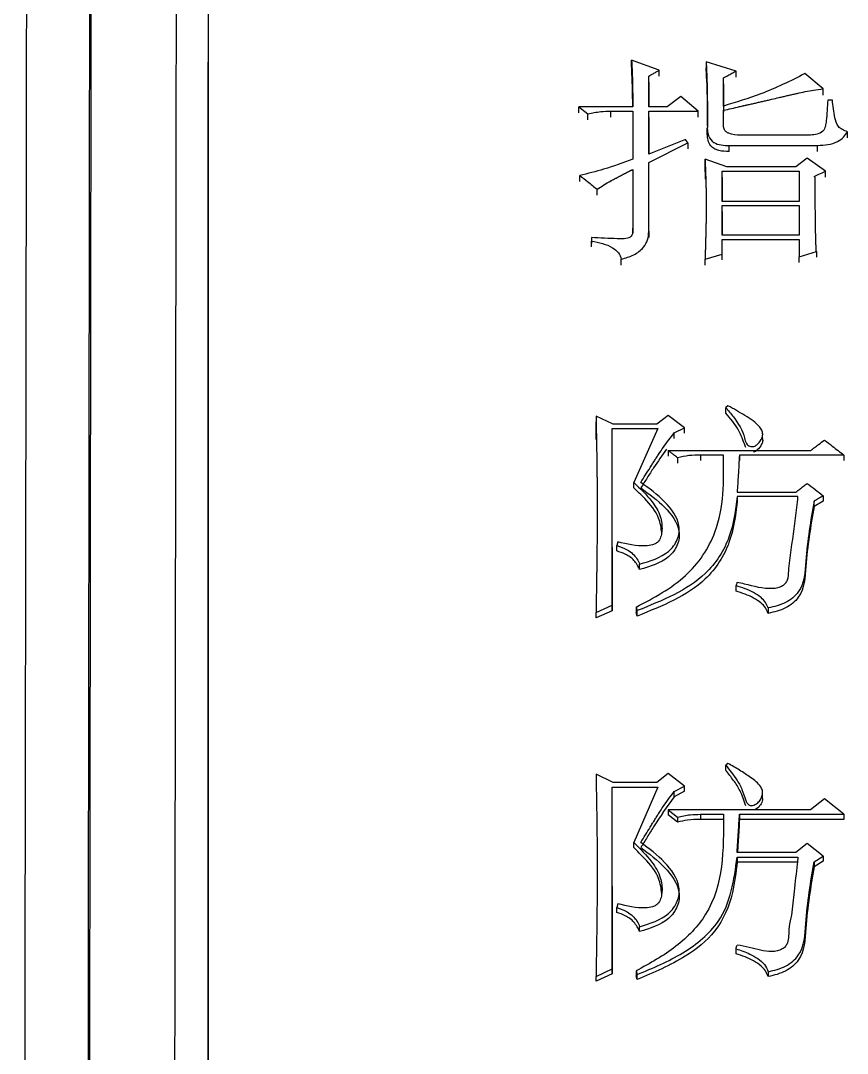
# Model space of a CAD drawing. Header units: millimetres. Extents: x 2180 to 4616, y 795 to 2518.
# Drawn here: x 2628.11 to 2635.91, y 2248.6 to 2258.34 of the extents above; entities that cross this region are included whole.
import ezdxf

# ---------------------------------------------------------------- set-up
doc = ezdxf.new("R2010")
doc.units = ezdxf.units.MM

msp = doc.modelspace()

# ---------------------------------------------------------------- linework, layer by layer
at = {"color": 7, "linetype": 'Continuous', "lineweight": 25}
for p, q in [((2629.8836, 2256.9177), (2629.8835, 2257.9489)), ((2634.1329, 2257.8721), (2633.8733, 2257.9683)), ((2633.8733, 2257.9109), (2633.8733, 2257.9683)), ((2634.8577, 2257.8641), (2634.5764, 2257.9523)), ((2634.5764, 2257.9523), (2634.5764, 2257.8952)), ((2634.5813, 2257.7576), (2634.5764, 2257.8949)), ((2634.0355, 2257.5263), (2634.0355, 2257.8159)), ((2634.0355, 2257.7589), (2634.0355, 2257.8159)), ((2634.1329, 2257.8151), (2634.1329, 2257.8721)), ((2634.7387, 2257.5345), (2634.7387, 2257.7998)), ((2634.7387, 2257.7429), (2634.7387, 2257.7998)), ((2634.8577, 2257.807), (2634.8577, 2257.8641)), ((2635.6798, 2257.6954), (2635.5067, 2257.84)), ((2634.0355, 2257.7587), (2634.0355, 2257.5263)), ((2634.7387, 2257.7426), (2634.7387, 2257.4776)), ((2634.3384, 2257.623), (2634.2086, 2257.5263)), ((2634.5007, 2257.486), (2634.3384, 2257.623)), ((2635.6798, 2257.6385), (2635.6798, 2257.6954)), ((2633.3757, 2257.5263), (2633.4622, 2257.4619)), ((2633.8841, 2257.5263), (2633.3757, 2257.5263)), ((2633.3757, 2257.4697), (2633.3757, 2257.5263)), ((2634.2086, 2257.5263), (2634.0355, 2257.5263)), ((2635.7663, 2257.5908), (2635.723, 2257.5908)), ((2633.4622, 2257.4053), (2633.4622, 2257.4619)), ((2633.6786, 2257.486), (2633.8841, 2257.486)), ((2633.6786, 2257.4295), (2633.6786, 2257.486)), ((2633.8841, 2257.486), (2633.8841, 2257.0336)), ((2634.0355, 2257.486), (2634.5007, 2257.486)), ((2634.0355, 2257.0822), (2634.0355, 2257.486)), ((2634.0355, 2257.4295), (2634.0355, 2257.486)), ((2634.0355, 2257.4293), (2634.0355, 2257.0822)), ((2634.5007, 2257.4295), (2634.5007, 2257.486)), ((2634.7387, 2257.3489), (2634.7387, 2257.4941)), ((2634.7387, 2257.4375), (2634.7387, 2257.4941)), ((2634.5872, 2257.2681), (2634.5872, 2257.3247)), ((2634.3817, 2257.2197), (2634.0355, 2257.0822)), ((2634.4033, 2257.1874), (2634.3817, 2257.2197)), ((2635.5607, 2257.2601), (2634.9009, 2257.2601)), ((2635.907, 2257.2361), (2635.907, 2257.2924)), ((2634.0355, 2257.0012), (2634.4033, 2257.1874)), ((2634.4033, 2257.1874), (2634.4033, 2257.1312)), ((2634.7928, 2257.1631), (2635.6257, 2257.1631)), ((2634.7928, 2257.1067), (2634.7928, 2257.1631)), ((2635.6257, 2257.1069), (2635.6257, 2257.1631)), ((2634.7711, 2256.9607), (2634.5656, 2257.0336)), ((2634.5656, 2256.9776), (2634.5656, 2257.0336)), ((2635.5283, 2257.0417), (2635.4202, 2256.9607)), ((2635.7014, 2256.9201), (2635.5283, 2257.0417)), ((2633.8841, 2256.9364), (2633.8841, 2256.3834)), ((2634.0356, 2256.3508), (2634.0355, 2257.0012)), ((2634.0355, 2256.9452), (2634.0355, 2257.0012)), ((2634.5695, 2256.8455), (2634.5656, 2256.9774)), ((2634.7279, 2256.9201), (2635.4526, 2256.9201)), ((2634.7279, 2256.6359), (2634.7279, 2256.9201)), ((2634.7279, 2256.8643), (2634.7279, 2256.9201)), ((2635.4202, 2256.9607), (2634.7711, 2256.9607)), ((2635.4526, 2256.9201), (2635.4526, 2256.6359)), ((2635.7014, 2256.8643), (2635.7014, 2256.9201)), ((2633.3865, 2256.8236), (2633.3865, 2256.8796)), ((2634.7279, 2256.8641), (2634.7279, 2256.6359)), ((2635.6041, 2256.8634), (2635.5932, 2256.8715)), ((2633.5488, 2256.694), (2633.5488, 2256.7497)), ((2635.4526, 2256.6359), (2634.7279, 2256.6359)), ((2634.7279, 2256.5952), (2635.4526, 2256.5952)), ((2634.7279, 2256.3182), (2634.7279, 2256.5952)), ((2634.7279, 2256.5398), (2634.7279, 2256.5952)), ((2634.7279, 2256.5396), (2634.7279, 2256.3182)), ((2635.4526, 2256.5952), (2635.4526, 2256.3182)), ((2633.8841, 2256.3281), (2633.8841, 2256.3834)), ((2634.0356, 2256.3558), (2634.0356, 2256.2955)), ((2634.0356, 2256.2956), (2634.0356, 2256.3508)), ((2633.4947, 2256.2937), (2633.4947, 2256.261)), ((2633.4947, 2256.2937), (2633.4947, 2256.2386)), ((2633.4947, 2256.206), (2633.4947, 2256.261)), ((2635.4526, 2256.3182), (2634.7279, 2256.3182)), ((2634.7279, 2256.2774), (2635.4526, 2256.2774)), ((2634.7279, 2256.1385), (2634.7279, 2256.2774)), ((2634.7279, 2256.2223), (2634.7279, 2256.2774)), ((2635.4526, 2256.2774), (2635.4526, 2256.114)), ((2635.4526, 2256.114), (2635.6149, 2256.163)), ((2635.6149, 2256.163), (2635.6149, 2256.1081)), ((2633.7759, 2256.0346), (2633.7759, 2256.0894)), ((2634.5656, 2256.0894), (2634.7279, 2256.1385)), ((2634.5656, 2256.0346), (2634.5656, 2256.0894)), ((2634.7279, 2256.0836), (2634.7279, 2256.1385)), ((2635.4526, 2256.0591), (2635.4526, 2256.114)), ((2634.782, 2254.7091), (2634.7604, 2254.6925)), ((2634.7604, 2254.6394), (2634.7604, 2254.6925)), ((2633.7002, 2254.5348), (2633.538, 2254.6095)), ((2633.538, 2254.6095), (2633.538, 2254.5565)), ((2634.2195, 2254.6178), (2634.1113, 2254.5348)), ((2634.3709, 2254.5016), (2634.2195, 2254.6178)), ((2633.5403, 2254.3902), (2633.538, 2254.5565)), ((2633.6894, 2254.4933), (2634.1221, 2254.4933)), ((2633.6894, 2252.8268), (2633.6894, 2254.4933)), ((2633.6894, 2254.4404), (2633.6894, 2254.4933)), ((2634.1113, 2254.5348), (2633.7002, 2254.5348)), ((2634.1221, 2254.4933), (2633.895, 2253.9852)), ((2634.2736, 2254.4517), (2634.3709, 2254.5016)), ((2634.3709, 2254.4487), (2634.3709, 2254.5016)), ((2634.2736, 2254.3989), (2634.2736, 2254.4517)), ((2635.1081, 2254.4428), (2635.1081, 2254.4521)), ((2635.1081, 2254.399), (2635.1081, 2254.4302)), ((2634.2195, 2254.2853), (2635.5608, 2254.2853)), ((2634.2195, 2254.2853), (2634.2195, 2254.2327)), ((2634.306, 2254.2187), (2634.306, 2254.1662)), ((2634.7387, 2254.2437), (2634.5224, 2254.2437)), ((2634.5224, 2254.2437), (2634.5224, 2254.1911)), ((2635.8745, 2254.2437), (2634.8901, 2254.2437)), ((2634.8901, 2254.2437), (2634.8901, 2254.1911)), ((2635.8745, 2254.2437), (2635.8745, 2254.1911)), ((2633.895, 2253.9329), (2633.895, 2253.9852)), ((2634.8685, 2253.8933), (2635.4202, 2253.8933)), ((2635.4418, 2253.8515), (2634.8685, 2253.8515)), ((2634.8685, 2253.8515), (2634.8685, 2253.7994)), ((2635.5933, 2253.7577), (2635.5933, 2253.8097)), ((2635.6798, 2253.8078), (2635.5933, 2253.7577)), ((2635.6798, 2253.8599), (2635.6798, 2253.8078)), ((2634.3224, 2253.4882), (2634.3224, 2253.5399)), ((2633.7435, 2253.4243), (2633.7327, 2253.3907)), ((2633.6894, 2253.3726), (2633.6894, 2252.7761)), ((2633.7327, 2253.3393), (2633.7327, 2253.3907)), ((2633.949, 2253.1631), (2633.949, 2253.2143)), ((2634.8577, 2252.9613), (2634.8577, 2253.0123)), ((2633.538, 2252.7593), (2633.6894, 2252.8268)), ((2633.6894, 2252.7761), (2633.538, 2252.7086)), ((2633.538, 2252.7086), (2633.538, 2252.7593)), ((2633.6894, 2252.7761), (2633.6894, 2252.8268)), ((2633.9166, 2252.8099), (2633.9274, 2252.7762)), ((2633.9274, 2252.7255), (2633.9166, 2252.7592)), ((2633.9274, 2252.7255), (2633.9274, 2252.7762)), ((2635.1606, 2252.8015), (2635.1606, 2252.7508)), ((2634.782, 2251.3356), (2634.7603, 2251.3184)), ((2633.7003, 2251.1559), (2633.538, 2251.2329)), ((2633.538, 2251.2329), (2633.538, 2251.1843)), ((2634.2195, 2251.2415), (2634.1113, 2251.1559)), ((2634.3709, 2251.1217), (2634.2195, 2251.2415)), ((2633.6895, 2251.1131), (2634.1221, 2251.1131)), ((2633.6895, 2249.3974), (2633.6895, 2251.1131)), ((2633.6895, 2251.0646), (2633.6895, 2251.1131)), ((2634.1113, 2251.1559), (2633.7003, 2251.1559)), ((2634.1221, 2251.1131), (2633.895, 2250.5897)), ((2634.2736, 2251.0703), (2634.3709, 2251.1217)), ((2634.3709, 2251.0732), (2634.3709, 2251.1217)), ((2634.3709, 2251.0732), (2634.2736, 2251.0219)), ((2634.2736, 2251.0219), (2634.2736, 2251.0703)), ((2635.108, 2251.0063), (2635.108, 2251.055)), ((2635.6907, 2251.0018), (2635.5608, 2250.8989)), ((2635.8745, 2250.856), (2635.6907, 2251.0018)), ((2634.2195, 2250.8989), (2634.306, 2250.8302)), ((2635.5608, 2250.8989), (2634.2195, 2250.8989)), ((2634.2195, 2250.8989), (2634.2195, 2250.8506)), ((2634.306, 2250.7821), (2634.2195, 2250.8506)), ((2634.306, 2250.8302), (2634.306, 2250.7821)), ((2634.5224, 2250.856), (2634.7387, 2250.856)), ((2634.5224, 2250.856), (2634.5224, 2250.8078)), ((2634.7387, 2250.8078), (2634.5224, 2250.8078)), ((2634.8902, 2250.856), (2635.8745, 2250.856)), ((2634.8902, 2250.856), (2634.8902, 2250.8078)), ((2635.8745, 2250.8078), (2634.8902, 2250.8078)), ((2635.8745, 2250.856), (2635.8745, 2250.8078)), ((2633.895, 2250.5419), (2633.895, 2250.5897)), ((2635.4202, 2250.4951), (2634.8685, 2250.4951)), ((2635.5284, 2250.5811), (2635.4202, 2250.4951)), ((2635.6798, 2250.4606), (2635.5284, 2250.5811)), ((2634.8685, 2250.452), (2635.4418, 2250.452)), ((2635.4418, 2250.4044), (2634.8685, 2250.4044)), ((2635.5933, 2250.409), (2635.6798, 2250.4606)), ((2635.6798, 2250.413), (2635.5933, 2250.3614)), ((2635.5933, 2250.409), (2635.5933, 2250.3614)), ((2635.6798, 2250.4606), (2635.6798, 2250.413)), ((2633.6895, 2250.1793), (2633.6895, 2249.3511)), ((2634.3224, 2250.0839), (2634.3224, 2250.1312)), ((2633.7435, 2250.0122), (2633.7327, 2249.9776)), ((2633.7327, 2249.9306), (2633.7327, 2249.9776)), ((2633.9491, 2249.7493), (2633.9491, 2249.796)), ((2634.8577, 2249.5417), (2634.8577, 2249.5882)), ((2633.538, 2249.3279), (2633.6895, 2249.3974)), ((2633.6895, 2249.3511), (2633.538, 2249.2817)), ((2633.538, 2249.2817), (2633.538, 2249.3279)), ((2633.6895, 2249.3511), (2633.6895, 2249.3974)), ((2633.9166, 2249.38), (2633.9274, 2249.3453)), ((2633.9274, 2249.2991), (2633.9166, 2249.3338)), ((2633.9274, 2249.2991), (2633.9274, 2249.3453)), ((2635.1606, 2249.3713), (2635.1606, 2249.3251))]:
    msp.add_line(p, q, dxfattribs=at)
at = {"color": 7, "linetype": 'Continuous', "lineweight": 25, "flags": 128}
for points in [[(2635.5932, 2256.8715), (2635.6372, 2256.8912), (2635.6693, 2256.9057), (2635.7014, 2256.9201)], [(2633.9166, 2252.8099), (2633.9166, 2252.7893), (2633.9166, 2252.7743), (2633.9166, 2252.7592)], [(2634.7603, 2251.2696), (2634.7603, 2251.2867), (2634.7603, 2251.3026), (2634.7603, 2251.3184)], [(2634.8685, 2250.452), (2634.8685, 2250.4325), (2634.8685, 2250.4044)], [(2633.9166, 2249.38), (2633.9166, 2249.3612), (2633.9166, 2249.3475), (2633.9166, 2249.3338)]]:
    msp.add_lwpolyline(points, dxfattribs=at)
at = {"color": 7, "linetype": 'Continuous', "lineweight": 25}
for points, knots in [([(2629.8831, 2289.6992), (2629.8831, 2289.5952), (2629.8831, 2289.0744), (2629.8832, 2287.7075), (2629.8833, 2285.5476), (2629.8833, 2282.9292), (2629.8833, 2280.4667), (2629.8834, 2276.9589), (2629.8834, 2273.8159), (2629.8835, 2269.5008), (2629.8835, 2264.8138), (2629.8835, 2259.6816), (2629.8836, 2254.258), (2629.8836, 2249.6993), (2629.8837, 2243.7768), (2629.8838, 2238.8711), (2629.8839, 2232.1921), (2629.8839, 2227.8994), (2629.884, 2224.8982)], [0, 0, 0, 0, 0.020124, 0.100733, 0.181328, 0.221587, 0.302184, 0.342442, 0.423039, 0.463298, 0.543894, 0.624491, 0.664749, 0.745346, 0.785604, 0.8662, 0.906458, 1, 1, 1, 1]), ([(2628.2145, 2288.7512), (2628.2146, 2288.7795), (2628.2149, 2288.868), (2628.2135, 2287.8816), (2628.2106, 2285.8687), (2628.2059, 2282.8061), (2628.2007, 2279.4178), (2628.1957, 2276.0804), (2628.191, 2273.0107), (2628.1855, 2269.3673), (2628.1789, 2265.0966), (2628.1717, 2260.4509), (2628.1639, 2255.5041), (2628.1558, 2250.3337), (2628.1467, 2244.6494), (2628.1368, 2238.4524), (2628.1261, 2231.7686), (2628.1186, 2227.0778), (2628.1148, 2224.6837)], [0, 0, 0, 0, 0.039342, 0.122943, 0.206183, 0.289063, 0.371582, 0.416612, 0.465601, 0.518547, 0.575452, 0.636313, 0.690059, 0.746552, 0.805793, 0.867782, 0.932518, 1, 1, 1, 1]), ([(2628.7198, 2224.5482), (2628.7243, 2227.8475), (2628.7334, 2234.446), (2628.7463, 2243.876), (2628.7584, 2252.7566), (2628.7694, 2260.9143), (2628.7791, 2268.2148), (2628.7874, 2274.532), (2628.7941, 2279.7563), (2628.7991, 2283.8045), (2628.8019, 2286.2084), (2628.8033, 2287.5219), (2628.8035, 2287.8434), (2628.8036, 2288.0041)], [0, 0, 0, 0, 0.0981345, 0.196269, 0.2944034, 0.3925379, 0.4906723, 0.5888066, 0.686941, 0.7850753, 0.8832097, 0.9416048, 1, 1, 1, 1]), ([(2628.7337, 2224.4995), (2628.737, 2226.8852), (2628.7435, 2231.5918), (2628.7528, 2238.3411), (2628.7614, 2244.6836), (2628.7695, 2250.5788), (2628.7768, 2256.0094), (2628.7845, 2261.7424), (2628.7922, 2267.511), (2628.7994, 2272.9913), (2628.8052, 2277.4584), (2628.8096, 2280.9813), (2628.8129, 2283.6443), (2628.8151, 2285.5436), (2628.8164, 2286.7746), (2628.8169, 2287.2895), (2628.8169, 2287.4394), (2628.8169, 2287.4642)], [0, 0, 0, 0, 0.07139, 0.140843, 0.208359, 0.273937, 0.337578, 0.399281, 0.488173, 0.572709, 0.652888, 0.72871, 0.800173, 0.867277, 0.930021, 0.988406, 1, 1, 1, 1]), ([(2629.615, 2286.6811), (2629.615, 2286.5882), (2629.6149, 2286.4184), (2629.6145, 2285.9707), (2629.614, 2285.4302), (2629.6132, 2284.7544), (2629.6123, 2283.9467), (2629.6112, 2283.0067), (2629.6099, 2281.9352), (2629.6078, 2280.2256), (2629.6045, 2277.5395), (2629.5993, 2273.3897), (2629.5926, 2268.1733), (2629.5852, 2262.5665), (2629.5776, 2256.8892), (2629.5702, 2251.4221), (2629.5619, 2245.4093), (2629.5529, 2238.8617), (2629.5432, 2231.8188), (2629.5363, 2226.8765), (2629.5329, 2224.3624)], [0, 0, 0, 0, 0.037781, 0.069081, 0.100468, 0.131943, 0.163506, 0.195157, 0.226895, 0.258722, 0.330934, 0.408983, 0.49287, 0.582593, 0.645672, 0.711347, 0.779618, 0.850484, 0.923944, 1, 1, 1, 1]), ([(2633.8733, 2257.9683), (2633.8734, 2257.9659), (2633.8736, 2257.9611), (2633.874, 2257.9539), (2633.8744, 2257.9466), (2633.8747, 2257.9394), (2633.8751, 2257.9322), (2633.8755, 2257.9249), (2633.8758, 2257.9177), (2633.8762, 2257.9105), (2633.8765, 2257.9032), (2633.8769, 2257.896), (2633.8772, 2257.8888), (2633.8775, 2257.8815), (2633.8779, 2257.8743), (2633.8782, 2257.867), (2633.8785, 2257.8598), (2633.8788, 2257.8526), (2633.8791, 2257.8453), (2633.8794, 2257.8381), (2633.8797, 2257.8308), (2633.8799, 2257.8248), (2633.8801, 2257.8187), (2633.8803, 2257.8127), (2633.8806, 2257.8055), (2633.8808, 2257.7982), (2633.8811, 2257.791), (2633.8813, 2257.7837), (2633.8815, 2257.7765), (2633.8817, 2257.7692), (2633.8818, 2257.762), (2633.882, 2257.7559), (2633.8821, 2257.7499), (2633.8822, 2257.7438), (2633.8824, 2257.7366), (2633.8825, 2257.7293), (2633.8827, 2257.722), (2633.8828, 2257.7148), (2633.8829, 2257.7075), (2633.883, 2257.7003), (2633.8831, 2257.693), (2633.8832, 2257.6858), (2633.8833, 2257.6797), (2633.8833, 2257.6737), (2633.8834, 2257.6676), (2633.8835, 2257.6603), (2633.8835, 2257.6531), (2633.8836, 2257.6458), (2633.8837, 2257.6385), (2633.8837, 2257.6313), (2633.8838, 2257.624), (2633.8838, 2257.6168), (2633.8838, 2257.6107), (2633.8839, 2257.6046), (2633.8839, 2257.5986), (2633.8839, 2257.5913), (2633.8839, 2257.5841), (2633.884, 2257.5768), (2633.884, 2257.5695), (2633.884, 2257.5622), (2633.884, 2257.555), (2633.8841, 2257.5477), (2633.8841, 2257.5416), (2633.8841, 2257.5345), (2633.8841, 2257.5298), (2633.8841, 2257.5263)], [0, 0, 0, 0, 0.01641, 0.03282, 0.04923, 0.06564, 0.08205, 0.098461, 0.114871, 0.131281, 0.147691, 0.164101, 0.180511, 0.196921, 0.213331, 0.229741, 0.246151, 0.262561, 0.278972, 0.295382, 0.311792, 0.328202, 0.336407, 0.352817, 0.369227, 0.385637, 0.402047, 0.418457, 0.434867, 0.451278, 0.467688, 0.484098, 0.492303, 0.508713, 0.525123, 0.541533, 0.557943, 0.574353, 0.590763, 0.607173, 0.623583, 0.639994, 0.656404, 0.664609, 0.681019, 0.697429, 0.713839, 0.730249, 0.746659, 0.763069, 0.779479, 0.795889, 0.8123, 0.820505, 0.836915, 0.853325, 0.869735, 0.886145, 0.902555, 0.918965, 0.935375, 0.951785, 0.968195, 0.9764, 1, 1, 1, 1]), ([(2633.8839, 2257.5263), (2633.8839, 2257.5462), (2633.8837, 2257.6048), (2633.8818, 2257.7331), (2633.8766, 2257.8413), (2633.8733, 2257.9109)], [0, 0, 0, 0, 0.154244, 0.455917, 1, 1, 1, 1]), ([(2634.5764, 2257.9523), (2634.5767, 2257.9461), (2634.5771, 2257.9368), (2634.5776, 2257.9245), (2634.578, 2257.9152), (2634.5784, 2257.9059), (2634.5788, 2257.8966), (2634.5792, 2257.8873), (2634.5797, 2257.8749), (2634.5804, 2257.8594), (2634.5811, 2257.8408), (2634.5819, 2257.8222), (2634.5832, 2257.785), (2634.5844, 2257.7478), (2634.5853, 2257.7106), (2634.5857, 2257.6919), (2634.5861, 2257.6733), (2634.5864, 2257.6547), (2634.5867, 2257.636), (2634.587, 2257.6112), (2634.5873, 2257.5863), (2634.5874, 2257.5614), (2634.5875, 2257.5428), (2634.5876, 2257.5241), (2634.5876, 2257.5054), (2634.5877, 2257.4899), (2634.5877, 2257.4774), (2634.5877, 2257.4681), (2634.5877, 2257.4587), (2634.5876, 2257.4494), (2634.5876, 2257.4401), (2634.5876, 2257.4307), (2634.5876, 2257.4214), (2634.5876, 2257.412), (2634.5875, 2257.3996), (2634.5875, 2257.3871), (2634.5874, 2257.3746), (2634.5874, 2257.3653), (2634.5874, 2257.3575), (2634.5873, 2257.3513), (2634.5873, 2257.3466), (2634.5873, 2257.3419), (2634.5873, 2257.3372), (2634.5873, 2257.3315), (2634.5872, 2257.3273), (2634.5872, 2257.3247)], [0, 0, 0, 0, 0.0297, 0.04455, 0.0594, 0.07425, 0.0891, 0.10395, 0.1188, 0.1485, 0.1782, 0.2079, 0.237599, 0.3564, 0.3861, 0.4158, 0.4455, 0.4752, 0.5049, 0.5346, 0.594, 0.6237, 0.6534, 0.6831, 0.7128, 0.742499, 0.757349, 0.772199, 0.787049, 0.801899, 0.816749, 0.831599, 0.846449, 0.861299, 0.876149, 0.905849, 0.920699, 0.935549, 0.950399, 0.957824, 0.965249, 0.972674, 0.980099, 0.987524, 1, 1, 1, 1]), ([(2634.0355, 2257.8159), (2634.0492, 2257.8238), (2634.0722, 2257.8371), (2634.1047, 2257.8558), (2634.1235, 2257.8667), (2634.1329, 2257.8721)], [0, 0, 0, 0, 0.419954, 0.709976, 1, 1, 1, 1]), ([(2634.7387, 2257.7998), (2634.7526, 2257.8073), (2634.7794, 2257.8218), (2634.819, 2257.8432), (2634.8448, 2257.8571), (2634.8577, 2257.8641)], [0, 0, 0, 0, 0.350984, 0.675491, 1, 1, 1, 1]), ([(2635.5067, 2257.84), (2635.3709, 2257.7719), (2635.1268, 2257.6495), (2634.8579, 2257.5698), (2634.7387, 2257.5345)], [0, 0, 0, 0, 0.556567, 1, 1, 1, 1]), ([(2634.5818, 2257.7579), (2634.5819, 2257.754), (2634.5824, 2257.7231), (2634.5869, 2257.5558), (2634.5872, 2257.4364), (2634.5872, 2257.3746), (2634.5873, 2257.3524), (2634.5873, 2257.3485), (2634.5873, 2257.3495), (2634.5873, 2257.3499)], [0, 0, 0, 0, 0.068293, 0.542837, 0.809759, 0.931747, 0.959329, 0.986395, 1, 1, 1, 1]), ([(2634.7387, 2257.4941), (2634.7889, 2257.5056), (2634.8454, 2257.5186), (2634.9082, 2257.5329), (2634.9239, 2257.5365), (2634.9395, 2257.5401), (2634.9521, 2257.543), (2634.9678, 2257.5466), (2634.9898, 2257.5517), (2635.0212, 2257.5588), (2635.0525, 2257.566), (2635.0839, 2257.5733), (2635.109, 2257.579), (2635.1404, 2257.5862), (2635.1655, 2257.592), (2635.2094, 2257.6021), (2635.2471, 2257.6107), (2635.291, 2257.6209), (2635.3161, 2257.6266), (2635.3475, 2257.6339), (2635.3726, 2257.6397), (2635.404, 2257.6469), (2635.473, 2257.6629), (2635.5662, 2257.6836), (2635.6489, 2257.6922), (2635.6798, 2257.6954)], [0, 0, 0, 0, 0.160709, 0.180798, 0.200887, 0.210931, 0.23102, 0.241064, 0.261152, 0.30133, 0.341507, 0.361596, 0.401773, 0.421862, 0.462039, 0.482128, 0.562482, 0.582571, 0.622748, 0.642837, 0.683014, 0.703103, 0.74328, 0.904095, 1, 1, 1, 1]), ([(2635.723, 2257.5908), (2635.7188, 2257.525), (2635.7134, 2257.4421), (2635.7018, 2257.3437), (2635.6825, 2257.2918), (2635.623, 2257.2663), (2635.5817, 2257.2622), (2635.5607, 2257.2601)], [0, 0, 0, 0, 0.489877, 0.617073, 0.743751, 0.869803, 1, 1, 1, 1]), ([(2635.907, 2257.2924), (2635.8907, 2257.2982), (2635.8585, 2257.3094), (2635.8078, 2257.352), (2635.7804, 2257.4519), (2635.7719, 2257.5357), (2635.7663, 2257.5908)], [0, 0, 0, 0, 0.127818, 0.252018, 0.508407, 1, 1, 1, 1]), ([(2633.4622, 2257.4619), (2633.502, 2257.4699), (2633.5731, 2257.4842), (2633.6463, 2257.4855), (2633.6786, 2257.486)], [0, 0, 0, 0, 0.558835, 1, 1, 1, 1]), ([(2634.5872, 2257.3247), (2634.5887, 2257.3004), (2634.5916, 2257.2515), (2634.6398, 2257.1887), (2634.7172, 2257.1635), (2634.7674, 2257.1632), (2634.7928, 2257.1631)], [0, 0, 0, 0, 0.26803, 0.540931, 0.767912, 1, 1, 1, 1]), ([(2634.9009, 2257.2601), (2634.8619, 2257.2614), (2634.8129, 2257.2631), (2634.7654, 2257.2897), (2634.7429, 2257.3134), (2634.7403, 2257.3351), (2634.7387, 2257.3489)], [0, 0, 0, 0, 0.51629, 0.647429, 0.774862, 1, 1, 1, 1]), ([(2634.7928, 2257.1067), (2634.7602, 2257.1069), (2634.6966, 2257.1072), (2634.6194, 2257.1501), (2634.5905, 2257.2111), (2634.5883, 2257.2492), (2634.5872, 2257.2681)], [0, 0, 0, 0, 0.294945, 0.576546, 0.789412, 1, 1, 1, 1]), ([(2635.6257, 2257.1631), (2635.6588, 2257.1644), (2635.7244, 2257.1669), (2635.8107, 2257.1936), (2635.8739, 2257.2384), (2635.8961, 2257.2746), (2635.907, 2257.2924)], [0, 0, 0, 0, 0.2887937, 0.5729304, 0.7895926, 1, 1, 1, 1]), ([(2633.8841, 2257.0336), (2633.7935, 2257.0001), (2633.6315, 2256.9402), (2633.4615, 2256.8982), (2633.3865, 2256.8796)], [0, 0, 0, 0, 0.558886, 1, 1, 1, 1]), ([(2634.5656, 2257.0336), (2634.5658, 2257.0273), (2634.5662, 2257.0179), (2634.5667, 2257.0054), (2634.5671, 2256.996), (2634.5674, 2256.9866), (2634.5678, 2256.9772), (2634.5682, 2256.9678), (2634.5685, 2256.9584), (2634.5689, 2256.949), (2634.5692, 2256.9396), (2634.5696, 2256.9302), (2634.5699, 2256.9208), (2634.5703, 2256.9113), (2634.5706, 2256.9019), (2634.5709, 2256.8925), (2634.5713, 2256.8831), (2634.5716, 2256.8737), (2634.572, 2256.8611), (2634.5725, 2256.8454), (2634.5731, 2256.8266), (2634.5736, 2256.8078), (2634.5741, 2256.7889), (2634.5746, 2256.7701), (2634.575, 2256.7512), (2634.5753, 2256.7323), (2634.576, 2256.6946), (2634.5763, 2256.6569), (2634.5765, 2256.6191), (2634.5765, 2256.6002), (2634.5765, 2256.575), (2634.5763, 2256.5435), (2634.576, 2256.5057), (2634.5755, 2256.4679), (2634.5749, 2256.43), (2634.5743, 2256.3985), (2634.5736, 2256.3669), (2634.573, 2256.3417), (2634.5723, 2256.3164), (2634.5718, 2256.2975), (2634.5713, 2256.2785), (2634.5709, 2256.2627), (2634.5706, 2256.2501), (2634.5703, 2256.2406), (2634.57, 2256.2311), (2634.5697, 2256.2217), (2634.5694, 2256.2122), (2634.5691, 2256.2027), (2634.5689, 2256.1932), (2634.5686, 2256.1837), (2634.5683, 2256.1742), (2634.568, 2256.1648), (2634.5677, 2256.1553), (2634.5674, 2256.1474), (2634.5672, 2256.141), (2634.5671, 2256.1363), (2634.5669, 2256.1316), (2634.5668, 2256.1268), (2634.5666, 2256.1221), (2634.5665, 2256.1173), (2634.5663, 2256.1126), (2634.5662, 2256.1078), (2634.566, 2256.1031), (2634.5659, 2256.0969), (2634.5657, 2256.0924), (2634.5656, 2256.0894)], [0, 0, 0, 0, 0.020012, 0.030018, 0.040024, 0.050031, 0.060037, 0.070043, 0.080049, 0.090055, 0.100061, 0.110067, 0.120073, 0.130079, 0.140086, 0.150092, 0.160098, 0.170104, 0.18011, 0.200122, 0.220134, 0.240147, 0.260159, 0.280171, 0.300183, 0.320196, 0.340208, 0.420258, 0.44027, 0.460282, 0.480294, 0.520319, 0.560343, 0.600368, 0.640392, 0.680417, 0.700429, 0.740454, 0.760466, 0.780478, 0.80049, 0.820502, 0.830509, 0.840515, 0.850521, 0.860527, 0.870533, 0.880539, 0.890545, 0.900551, 0.910557, 0.920564, 0.93057, 0.940576, 0.945579, 0.950582, 0.955585, 0.960588, 0.965591, 0.970594, 0.975597, 0.9806, 0.985603, 0.990606, 1, 1, 1, 1]), ([(2629.884, 2224.7971), (2629.884, 2225.4445), (2629.8839, 2228.6851), (2629.8838, 2234.4504), (2629.8837, 2240.6671), (2629.8837, 2246.7023), (2629.8836, 2251.3322), (2629.8836, 2255.1432), (2629.8836, 2256.5865), (2629.8836, 2256.9834)], [0, 0, 0, 0, 0.056256, 0.281605, 0.506911, 0.619454, 0.844767, 0.95731, 1, 1, 1, 1]), ([(2633.5488, 2256.7497), (2633.5909, 2256.7769), (2633.6357, 2256.8059), (2633.6858, 2256.8332), (2633.697, 2256.8392), (2633.7081, 2256.8452), (2633.7193, 2256.8512), (2633.7305, 2256.8572), (2633.7417, 2256.8631), (2633.753, 2256.869), (2633.7614, 2256.8734), (2633.7727, 2256.8793), (2633.784, 2256.8851), (2633.7938, 2256.8902), (2633.8009, 2256.8939), (2633.8066, 2256.8968), (2633.8122, 2256.8997), (2633.8179, 2256.9026), (2633.8235, 2256.9055), (2633.8292, 2256.9084), (2633.8334, 2256.9106), (2633.8391, 2256.9134), (2633.8448, 2256.9163), (2633.8504, 2256.9192), (2633.8547, 2256.9214), (2633.8603, 2256.9243), (2633.866, 2256.9272), (2633.8717, 2256.93), (2633.8772, 2256.9329), (2633.8814, 2256.935), (2633.8841, 2256.9364)], [0, 0, 0, 0, 0.396041, 0.420732, 0.445423, 0.494806, 0.519497, 0.544188, 0.59357, 0.618261, 0.642952, 0.667643, 0.717025, 0.741716, 0.754061, 0.778752, 0.791098, 0.803443, 0.828134, 0.84048, 0.852825, 0.865171, 0.889862, 0.902207, 0.914553, 0.926898, 0.951589, 0.963935, 0.97628, 1, 1, 1, 1]), ([(2633.3865, 2256.8796), (2633.4107, 2256.8602), (2633.4499, 2256.8289), (2633.504, 2256.7856), (2633.5338, 2256.7617), (2633.5488, 2256.7497)], [0, 0, 0, 0, 0.4477923, 0.7238958, 1, 1, 1, 1]), ([(2635.6149, 2256.163), (2635.6147, 2256.1659), (2635.6144, 2256.1716), (2635.6139, 2256.1801), (2635.6133, 2256.1916), (2635.6127, 2256.203), (2635.6121, 2256.2144), (2635.6116, 2256.2229), (2635.6111, 2256.2344), (2635.6106, 2256.2458), (2635.6099, 2256.2657), (2635.6091, 2256.3029), (2635.6073, 2256.3827), (2635.6058, 2256.4739), (2635.6053, 2256.5536), (2635.605, 2256.5934), (2635.6048, 2256.6162), (2635.6047, 2256.6333), (2635.6047, 2256.6475), (2635.6046, 2256.6617), (2635.6045, 2256.6731), (2635.6045, 2256.6844), (2635.6045, 2256.6958), (2635.6044, 2256.7072), (2635.6044, 2256.7185), (2635.6043, 2256.7271), (2635.6043, 2256.7384), (2635.6043, 2256.7498), (2635.6043, 2256.7611), (2635.6042, 2256.7725), (2635.6042, 2256.7839), (2635.6042, 2256.7952), (2635.6042, 2256.8037), (2635.6041, 2256.8108), (2635.6041, 2256.8179), (2635.6041, 2256.8236), (2635.6041, 2256.8293), (2635.6041, 2256.8335), (2635.6041, 2256.8392), (2635.6041, 2256.8449), (2635.6041, 2256.8506), (2635.6041, 2256.8562), (2635.6041, 2256.8605), (2635.6041, 2256.8634)], [0, 0, 0, 0, 0.012194, 0.024389, 0.036583, 0.060972, 0.073167, 0.085361, 0.097556, 0.121945, 0.134139, 0.182918, 0.280473, 0.475585, 0.573141, 0.621919, 0.646308, 0.670697, 0.695086, 0.70728, 0.731669, 0.743863, 0.756058, 0.780447, 0.792641, 0.804836, 0.81703, 0.841419, 0.853613, 0.865808, 0.890197, 0.902391, 0.914586, 0.92678, 0.932877, 0.945072, 0.951169, 0.957266, 0.963363, 0.975558, 0.981655, 0.987752, 1, 1, 1, 1]), ([(2633.8842, 2256.3834), (2633.8859, 2256.3688), (2633.8892, 2256.3393), (2633.8648, 2256.2916), (2633.8007, 2256.2814), (2633.68, 2256.2844), (2633.5766, 2256.2896), (2633.4947, 2256.2937)], [0, 0, 0, 0, 0.111377, 0.22453, 0.350906, 0.486016, 1, 1, 1, 1]), ([(2633.7759, 2256.0894), (2633.8165, 2256.1016), (2633.8961, 2256.1254), (2633.9844, 2256.1923), (2634.03, 2256.2725), (2634.0337, 2256.3248), (2634.0356, 2256.3508)], [0, 0, 0, 0, 0.291847, 0.573788, 0.788346, 1, 1, 1, 1]), ([(2633.4947, 2256.261), (2633.5651, 2256.2472), (2633.6621, 2256.2281), (2633.7554, 2256.1539), (2633.7692, 2256.1107), (2633.7759, 2256.0894)], [0, 0, 0, 0, 0.573358, 0.790473, 1, 1, 1, 1]), ([(2634.7604, 2254.6925), (2634.7849, 2254.6632), (2634.8591, 2254.5746), (2634.9323, 2254.4606), (2634.9466, 2254.361), (2634.9689, 2254.3363), (2634.9875, 2254.3266), (2635.0074, 2254.3226), (2635.0265, 2254.3245), (2635.0461, 2254.3332), (2635.074, 2254.3586), (2635.0992, 2254.3933), (2635.1121, 2254.435), (2635.1048, 2254.4718), (2635.0606, 2254.5426), (2634.9409, 2254.6187), (2634.8354, 2254.6787), (2634.782, 2254.7091)], [0, 0, 0, 0, 0.109651, 0.330682, 0.3864, 0.404634, 0.422868, 0.441529, 0.456387, 0.471247, 0.497612, 0.560433, 0.593185, 0.625961, 0.670922, 0.833212, 1, 1, 1, 1]), ([(2633.538, 2254.6095), (2633.5383, 2254.5938), (2633.5387, 2254.5702), (2633.5393, 2254.5388), (2633.5398, 2254.5152), (2633.5402, 2254.4916), (2633.5407, 2254.468), (2633.5411, 2254.4444), (2633.5415, 2254.4208), (2633.542, 2254.3972), (2633.5425, 2254.3657), (2633.5431, 2254.3341), (2633.5436, 2254.3026), (2633.544, 2254.279), (2633.5445, 2254.2474), (2633.545, 2254.2159), (2633.5454, 2254.1843), (2633.5458, 2254.1607), (2633.5461, 2254.137), (2633.5465, 2254.1054), (2633.5469, 2254.0738), (2633.5472, 2254.0422), (2633.5475, 2254.0185), (2633.5477, 2253.9948), (2633.548, 2253.9632), (2633.5483, 2253.9315), (2633.5485, 2253.8999), (2633.5486, 2253.8801), (2633.5487, 2253.8643), (2633.5487, 2253.8524), (2633.5488, 2253.8405), (2633.5488, 2253.8247), (2633.5489, 2253.8089), (2633.5489, 2253.793), (2633.5489, 2253.7812), (2633.549, 2253.7693), (2633.549, 2253.7574), (2633.549, 2253.7455), (2633.549, 2253.7356), (2633.549, 2253.7277), (2633.549, 2253.7217), (2633.549, 2253.7138), (2633.549, 2253.7059), (2633.549, 2253.698), (2633.549, 2253.69), (2633.5489, 2253.6801), (2633.5489, 2253.6682), (2633.5489, 2253.6524), (2633.5488, 2253.6365), (2633.5488, 2253.6206), (2633.5487, 2253.6087), (2633.5487, 2253.5929), (2633.5486, 2253.573), (2633.5484, 2253.5492), (2633.5483, 2253.5254), (2633.5481, 2253.5016), (2633.5479, 2253.4698), (2633.5476, 2253.438), (2633.5473, 2253.4063), (2633.5471, 2253.3824), (2633.5469, 2253.3586), (2633.5465, 2253.3267), (2633.5462, 2253.2949), (2633.5458, 2253.2631), (2633.5455, 2253.2392), (2633.5452, 2253.2153), (2633.5447, 2253.1835), (2633.5443, 2253.1516), (2633.5438, 2253.1198), (2633.5435, 2253.0959), (2633.543, 2253.064), (2633.5425, 2253.0321), (2633.542, 2253.0002), (2633.5416, 2252.9763), (2633.5412, 2252.9523), (2633.5407, 2252.9204), (2633.5402, 2252.8885), (2633.5396, 2252.8565), (2633.5392, 2252.8326), (2633.5387, 2252.8001), (2633.5383, 2252.7757), (2633.538, 2252.7593)], [0, 0, 0, 0, 0.025705, 0.038557, 0.05141, 0.064262, 0.077115, 0.089967, 0.102819, 0.115672, 0.128524, 0.154229, 0.167082, 0.179934, 0.192786, 0.218491, 0.231344, 0.244196, 0.257049, 0.269901, 0.295606, 0.308458, 0.321311, 0.334163, 0.347016, 0.37272, 0.385573, 0.398425, 0.404851, 0.411278, 0.417704, 0.42413, 0.436983, 0.443409, 0.449835, 0.456261, 0.462687, 0.469114, 0.47554, 0.478753, 0.481966, 0.485179, 0.491605, 0.494818, 0.498032, 0.504458, 0.510884, 0.51731, 0.530163, 0.536589, 0.543015, 0.549441, 0.562294, 0.575146, 0.587999, 0.600851, 0.613703, 0.639408, 0.652261, 0.665113, 0.677966, 0.690818, 0.716523, 0.729375, 0.742228, 0.75508, 0.767933, 0.793637, 0.80649, 0.819342, 0.832195, 0.857899, 0.870752, 0.883604, 0.896457, 0.909309, 0.935014, 0.947866, 0.960719, 0.973571, 1, 1, 1, 1]), ([(2634.9506, 2254.3137), (2634.9483, 2254.3196), (2634.9266, 2254.3745), (2634.8866, 2254.4931), (2634.8053, 2254.5873), (2634.7604, 2254.6394)], [0, 0, 0, 0, 0.050477, 0.4745225, 1, 1, 1, 1]), ([(2633.9599, 2253.9852), (2633.9895, 2254.0323), (2634.0228, 2254.0853), (2634.06, 2254.1439), (2634.0694, 2254.1586), (2634.0787, 2254.1732), (2634.0881, 2254.1879), (2634.0975, 2254.2025), (2634.1107, 2254.223), (2634.1502, 2254.2844), (2634.2049, 2254.3644), (2634.2566, 2254.4302), (2634.2736, 2254.4517)], [0, 0, 0, 0, 0.2975226, 0.3347128, 0.3719031, 0.3904983, 0.4276885, 0.4648788, 0.483474, 0.5578546, 0.8555027, 1, 1, 1, 1]), ([(2635.1059, 2254.3987), (2635.1075, 2254.3922), (2635.1121, 2254.3743), (2635.0948, 2254.3358), (2635.0711, 2254.3008), (2635.0421, 2254.2788), (2635.0291, 2254.2723), (2635.0229, 2254.272), (2635.0226, 2254.272)], [0, 0, 0, 0, 0.1263, 0.350367, 0.766673, 0.897301, 0.995433, 1, 1, 1, 1]), ([(2634.2036, 2254.2992), (2634.1616, 2254.2412), (2634.0975, 2254.1525), (2634.0201, 2254.0284), (2633.9799, 2253.9648), (2633.9599, 2253.9329)], [0, 0, 0, 0, 0.485895, 0.742945, 1, 1, 1, 1]), ([(2635.5608, 2254.2853), (2635.5733, 2254.2949), (2635.5983, 2254.3142), (2635.6415, 2254.3474), (2635.6723, 2254.3711), (2635.6906, 2254.3852)], [0, 0, 0, 0, 0.288432, 0.576865, 1, 1, 1, 1]), ([(2635.6906, 2254.3852), (2635.7156, 2254.366), (2635.7587, 2254.3328), (2635.82, 2254.2857), (2635.8563, 2254.2577), (2635.8745, 2254.2437)], [0, 0, 0, 0, 0.407194, 0.703597, 1, 1, 1, 1]), ([(2633.9166, 2252.8099), (2634.0828, 2252.8981), (2634.4077, 2253.0705), (2634.7492, 2253.5897), (2634.7427, 2253.9965), (2634.7387, 2254.2437)], [0, 0, 0, 0, 0.291092, 0.569283, 1, 1, 1, 1]), ([(2634.306, 2254.2187), (2634.2935, 2254.2283), (2634.2729, 2254.2442), (2634.244, 2254.2664), (2634.2277, 2254.279), (2634.2195, 2254.2853)], [0, 0, 0, 0, 0.432643, 0.716321, 1, 1, 1, 1]), ([(2634.5224, 2254.2437), (2634.4861, 2254.2429), (2634.4129, 2254.2414), (2634.3418, 2254.2263), (2634.306, 2254.2187)], [0, 0, 0, 0, 0.495714, 1, 1, 1, 1]), ([(2634.8901, 2254.2437), (2634.8862, 2254.1804), (2634.8807, 2254.0903), (2634.8735, 2253.9735), (2634.8702, 2253.92), (2634.8685, 2253.8933)], [0, 0, 0, 0, 0.542952, 0.771476, 1, 1, 1, 1]), ([(2633.895, 2253.9852), (2633.9541, 2253.928), (2634.0545, 2253.831), (2634.1509, 2253.6758), (2634.1642, 2253.5598), (2634.1533, 2253.4817), (2634.1354, 2253.4372), (2634.1038, 2253.4086), (2634.0614, 2253.3913), (2633.938, 2253.3778), (2633.8299, 2253.4037), (2633.7435, 2253.4243)], [0, 0, 0, 0, 0.236471, 0.400892, 0.534168, 0.588802, 0.643894, 0.675813, 0.707612, 0.766357, 1, 1, 1, 1]), ([(2634.1584, 2253.5098), (2634.1521, 2253.5574), (2634.136, 2253.6771), (2634.019, 2253.8139), (2633.9292, 2253.9), (2633.895, 2253.9329)], [0, 0, 0, 0, 0.289302, 0.728342, 1, 1, 1, 1]), ([(2633.949, 2253.2143), (2634.0483, 2253.2444), (2634.198, 2253.2899), (2634.3158, 2253.4427), (2634.3358, 2253.6216), (2634.1914, 2253.8173), (2634.0381, 2253.9285), (2633.9599, 2253.9852)], [0, 0, 0, 0, 0.250217, 0.37779, 0.502112, 0.745933, 1, 1, 1, 1]), ([(2633.9599, 2253.9329), (2634.0381, 2253.8763), (2634.1914, 2253.7654), (2634.3358, 2253.5699), (2634.3158, 2253.3911), (2634.198, 2253.2385), (2634.0482, 2253.1931), (2633.949, 2253.1631)], [0, 0, 0, 0, 0.254102, 0.497856, 0.622112, 0.749663, 1, 1, 1, 1]), ([(2635.4202, 2253.8933), (2635.4327, 2253.9029), (2635.4569, 2253.9217), (2635.493, 2253.9495), (2635.5166, 2253.9677), (2635.5284, 2253.9768)], [0, 0, 0, 0, 0.346119, 0.673059, 1, 1, 1, 1]), ([(2635.5284, 2253.9768), (2635.5536, 2253.9573), (2635.6041, 2253.9184), (2635.6546, 2253.8794), (2635.6798, 2253.8599)], [0, 0, 0, 0, 0.4999994, 1, 1, 1, 1]), ([(2634.8685, 2253.8515), (2634.8527, 2253.7225), (2634.8209, 2253.463), (2634.5411, 2253.0238), (2634.1629, 2252.8712), (2633.9274, 2252.7762)], [0, 0, 0, 0, 0.271558, 0.546438, 1, 1, 1, 1]), ([(2634.8686, 2253.0461), (2634.8906, 2253.0409), (2635, 2253.0152), (2635.128, 2252.9784), (2635.2526, 2252.9912), (2635.2953, 2253.0084), (2635.327, 2253.0343), (2635.3522, 2253.0814), (2635.3536, 2253.1557), (2635.3769, 2253.3497), (2635.4124, 2253.5835), (2635.4344, 2253.7838), (2635.4418, 2253.8515)], [0, 0, 0, 0, 0.0476159, 0.2366676, 0.2711991, 0.3058534, 0.3330791, 0.3603377, 0.4287555, 0.5098819, 0.8344448, 1, 1, 1, 1]), ([(2635.5933, 2253.8097), (2635.5616, 2253.6248), (2635.5134, 2253.3441), (2635.503, 2252.9863), (2635.3288, 2252.8402), (2635.2176, 2252.8146), (2635.1606, 2252.8015)], [0, 0, 0, 0, 0.492344, 0.747305, 0.87043, 1, 1, 1, 1]), ([(2635.6798, 2253.8599), (2635.6654, 2253.8515), (2635.6365, 2253.8348), (2635.6077, 2253.8181), (2635.5933, 2253.8097)], [0, 0, 0, 0, 0.5000001, 1, 1, 1, 1]), ([(2634.8685, 2253.7994), (2634.8527, 2253.6706), (2634.8209, 2253.4114), (2634.5409, 2252.9727), (2634.1629, 2252.8204), (2633.9274, 2252.7255)], [0, 0, 0, 0, 0.271428, 0.546253, 1, 1, 1, 1]), ([(2635.5933, 2253.7577), (2635.5616, 2253.573), (2635.5134, 2253.2927), (2635.5029, 2252.9353), (2635.3288, 2252.7894), (2635.2176, 2252.7639), (2635.1606, 2252.7508)], [0, 0, 0, 0, 0.4922279, 0.747139, 0.870314, 1, 1, 1, 1]), ([(2633.7327, 2253.3907), (2633.7665, 2253.379), (2633.8217, 2253.3598), (2633.8849, 2253.3146), (2633.9264, 2253.2681), (2633.9415, 2253.2321), (2633.949, 2253.2143)], [0, 0, 0, 0, 0.34974, 0.571287, 0.787704, 1, 1, 1, 1]), ([(2633.949, 2253.1631), (2633.9339, 2253.1937), (2633.9047, 2253.2528), (2633.8205, 2253.3096), (2633.7602, 2253.33), (2633.7327, 2253.3393)], [0, 0, 0, 0, 0.370996, 0.713919, 1, 1, 1, 1]), ([(2634.8686, 2253.0461), (2634.8676, 2253.0432), (2634.8654, 2253.0362), (2634.8618, 2253.0249), (2634.8591, 2253.0165), (2634.8577, 2253.0123)], [0, 0, 0, 0, 0.252887, 0.626447, 1, 1, 1, 1]), ([(2635.1606, 2252.8015), (2635.1535, 2252.8195), (2635.1392, 2252.8561), (2635.0896, 2252.9052), (2635.0234, 2252.9479), (2634.9428, 2252.9839), (2634.8861, 2253.0028), (2634.8577, 2253.0123)], [0, 0, 0, 0, 0.162412, 0.328967, 0.549592, 0.773853, 1, 1, 1, 1]), ([(2635.1606, 2252.7508), (2635.1535, 2252.7688), (2635.1391, 2252.8053), (2635.0896, 2252.8544), (2635.0234, 2252.897), (2634.9428, 2252.933), (2634.8861, 2252.9518), (2634.8577, 2252.9613)], [0, 0, 0, 0, 0.162317, 0.328828, 0.549463, 0.773777, 1, 1, 1, 1]), ([(2634.7603, 2251.3184), (2634.7953, 2251.275), (2634.8536, 2251.2026), (2634.9186, 2251.0911), (2634.9371, 2251.0119), (2634.9593, 2250.9647), (2634.9717, 2250.9489), (2634.984, 2250.9402), (2634.9976, 2250.9368), (2635.0159, 2250.9384), (2635.0426, 2250.9488), (2635.0731, 2250.971), (2635.0975, 2251.0061), (2635.109, 2251.0444), (2635.1086, 2251.083), (2635.0774, 2251.1425), (2634.997, 2251.2026), (2634.8924, 2251.2735), (2634.8189, 2251.3149), (2634.782, 2251.3356)], [0, 0, 0, 0, 0.156412, 0.260868, 0.365462, 0.392662, 0.410241, 0.42134, 0.432549, 0.445637, 0.467959, 0.506678, 0.545841, 0.586947, 0.621916, 0.6571, 0.775363, 0.887354, 1, 1, 1, 1]), ([(2633.538, 2251.2329), (2633.5383, 2251.2167), (2633.5388, 2251.1924), (2633.5394, 2251.16), (2633.5398, 2251.1357), (2633.5402, 2251.1114), (2633.5407, 2251.0871), (2633.5411, 2251.0627), (2633.5416, 2251.0384), (2633.542, 2251.0141), (2633.5426, 2250.9816), (2633.5431, 2250.9492), (2633.5436, 2250.9167), (2633.544, 2250.8923), (2633.5445, 2250.8598), (2633.545, 2250.8273), (2633.5455, 2250.7948), (2633.5458, 2250.7704), (2633.5461, 2250.746), (2633.5465, 2250.7135), (2633.5469, 2250.681), (2633.5473, 2250.6484), (2633.5475, 2250.624), (2633.5478, 2250.5996), (2633.548, 2250.567), (2633.5483, 2250.5344), (2633.5485, 2250.5019), (2633.5486, 2250.4815), (2633.5487, 2250.4652), (2633.5487, 2250.453), (2633.5488, 2250.4407), (2633.5489, 2250.4244), (2633.5489, 2250.4081), (2633.5489, 2250.3918), (2633.549, 2250.3796), (2633.549, 2250.3673), (2633.549, 2250.3551), (2633.549, 2250.3429), (2633.549, 2250.3327), (2633.549, 2250.3245), (2633.549, 2250.3184), (2633.549, 2250.3102), (2633.549, 2250.3021), (2633.549, 2250.2939), (2633.549, 2250.2857), (2633.549, 2250.2755), (2633.5489, 2250.2633), (2633.5489, 2250.247), (2633.5489, 2250.2306), (2633.5488, 2250.2143), (2633.5488, 2250.2021), (2633.5487, 2250.1857), (2633.5486, 2250.1653), (2633.5485, 2250.1408), (2633.5483, 2250.1163), (2633.5482, 2250.0917), (2633.5479, 2250.059), (2633.5477, 2250.0263), (2633.5474, 2249.9936), (2633.5471, 2249.9691), (2633.5469, 2249.9445), (2633.5466, 2249.9118), (2633.5462, 2249.879), (2633.5458, 2249.8463), (2633.5455, 2249.8217), (2633.5452, 2249.7971), (2633.5448, 2249.7644), (2633.5443, 2249.7316), (2633.5439, 2249.6988), (2633.5435, 2249.6742), (2633.543, 2249.6414), (2633.5425, 2249.6086), (2633.542, 2249.5757), (2633.5416, 2249.5511), (2633.5412, 2249.5265), (2633.5407, 2249.4936), (2633.5402, 2249.4608), (2633.5397, 2249.4279), (2633.5393, 2249.4033), (2633.5387, 2249.3699), (2633.5383, 2249.3448), (2633.538, 2249.3279)], [0, 0, 0, 0, 0.025705, 0.038557, 0.05141, 0.064262, 0.077115, 0.089967, 0.102819, 0.115672, 0.128524, 0.154229, 0.167082, 0.179934, 0.192786, 0.218491, 0.231344, 0.244196, 0.257049, 0.269901, 0.295606, 0.308458, 0.321311, 0.334163, 0.347016, 0.37272, 0.385573, 0.398425, 0.404851, 0.411278, 0.417704, 0.42413, 0.436983, 0.443409, 0.449835, 0.456261, 0.462687, 0.469114, 0.47554, 0.478753, 0.481966, 0.485179, 0.491605, 0.494818, 0.498032, 0.504458, 0.510884, 0.51731, 0.530163, 0.536589, 0.543015, 0.549441, 0.562294, 0.575146, 0.587999, 0.600851, 0.613703, 0.639408, 0.652261, 0.665113, 0.677966, 0.690818, 0.716523, 0.729375, 0.742228, 0.75508, 0.767932, 0.793637, 0.80649, 0.819342, 0.832195, 0.857899, 0.870752, 0.883604, 0.896457, 0.909309, 0.935014, 0.947866, 0.960719, 0.973571, 1, 1, 1, 1]), ([(2634.9508, 2250.9349), (2634.9346, 2250.9832), (2634.9063, 2251.0676), (2634.8362, 2251.1779), (2634.7857, 2251.2389), (2634.7603, 2251.2696)], [0, 0, 0, 0, 0.399399, 0.697767, 1, 1, 1, 1]), ([(2633.9599, 2250.5897), (2633.9895, 2250.6382), (2634.0228, 2250.6928), (2634.0601, 2250.7532), (2634.0694, 2250.7683), (2634.0788, 2250.7834), (2634.0881, 2250.7985), (2634.0975, 2250.8135), (2634.1107, 2250.8346), (2634.1502, 2250.8979), (2634.2049, 2250.9804), (2634.2567, 2251.0481), (2634.2736, 2251.0703)], [0, 0, 0, 0, 0.297523, 0.334713, 0.371903, 0.390498, 0.427688, 0.464879, 0.483474, 0.557855, 0.855503, 1, 1, 1, 1]), ([(2634.2736, 2251.0219), (2634.2076, 2250.9282), (2634.1193, 2250.803), (2634.0201, 2250.6402), (2633.98, 2250.5746), (2633.9599, 2250.5419)], [0, 0, 0, 0, 0.597119, 0.798557, 1, 1, 1, 1]), ([(2635.1068, 2251.0064), (2635.1067, 2251.0014), (2635.1067, 2250.98), (2635.0904, 2250.944), (2635.0625, 2250.9123), (2635.0401, 2250.9017), (2635.0341, 2250.8989)], [0, 0, 0, 0, 0.112826, 0.49093, 0.862071, 1, 1, 1, 1]), ([(2634.7387, 2250.856), (2634.7406, 2250.523), (2634.7431, 2250.0542), (2634.3012, 2249.5907), (2634.0461, 2249.451), (2633.9166, 2249.38)], [0, 0, 0, 0, 0.546872, 0.769893, 1, 1, 1, 1]), ([(2634.306, 2250.8302), (2634.3458, 2250.8388), (2634.4169, 2250.854), (2634.4901, 2250.8554), (2634.5224, 2250.856)], [0, 0, 0, 0, 0.558835, 1, 1, 1, 1]), ([(2634.5224, 2250.8078), (2634.4813, 2250.8068), (2634.4081, 2250.805), (2634.3372, 2250.7891), (2634.306, 2250.7821)], [0, 0, 0, 0, 0.561085, 1, 1, 1, 1]), ([(2634.8685, 2250.4951), (2634.8705, 2250.5278), (2634.8744, 2250.5932), (2634.8816, 2250.7135), (2634.8869, 2250.801), (2634.8902, 2250.856)], [0, 0, 0, 0, 0.271476, 0.542951, 1, 1, 1, 1]), ([(2634.8902, 2250.8078), (2634.8863, 2250.7426), (2634.8807, 2250.6499), (2634.8744, 2250.5456), (2634.8721, 2250.5066), (2634.8714, 2250.4951)], [0, 0, 0, 0, 0.626456, 0.889379, 1, 1, 1, 1]), ([(2633.895, 2250.5897), (2633.9543, 2250.5306), (2634.0548, 2250.4306), (2634.1511, 2250.2706), (2634.1642, 2250.1512), (2634.1533, 2250.0711), (2634.1354, 2250.0254), (2634.1039, 2249.996), (2634.0614, 2249.9782), (2633.9381, 2249.9644), (2633.83, 2249.9909), (2633.7435, 2250.0122)], [0, 0, 0, 0, 0.237031, 0.40138, 0.534635, 0.589033, 0.643886, 0.675792, 0.707579, 0.7663, 1, 1, 1, 1]), ([(2633.9491, 2249.796), (2634.0483, 2249.827), (2634.198, 2249.8738), (2634.3158, 2250.0311), (2634.3359, 2250.2153), (2634.1914, 2250.4168), (2634.0381, 2250.5313), (2633.9599, 2250.5897)], [0, 0, 0, 0, 0.25015, 0.377758, 0.502112, 0.745934, 1, 1, 1, 1]), ([(2634.1587, 2250.1062), (2634.1522, 2250.1553), (2634.1358, 2250.2787), (2634.0188, 2250.4195), (2633.9291, 2250.5081), (2633.895, 2250.5419)], [0, 0, 0, 0, 0.289937, 0.729757, 1, 1, 1, 1]), ([(2633.9599, 2250.5419), (2634.0381, 2250.4835), (2634.1914, 2250.3693), (2634.3359, 2250.168), (2634.3158, 2249.984), (2634.198, 2249.8269), (2634.0482, 2249.7802), (2633.9491, 2249.7493)], [0, 0, 0, 0, 0.254102, 0.497855, 0.622144, 0.749731, 1, 1, 1, 1]), ([(2633.9274, 2249.3453), (2634.0742, 2249.4065), (2634.3629, 2249.5268), (2634.7906, 2249.879), (2634.8393, 2250.2368), (2634.8685, 2250.452)], [0, 0, 0, 0, 0.291804, 0.574112, 1, 1, 1, 1]), ([(2634.8685, 2250.4044), (2634.8571, 2250.3086), (2634.8303, 2250.0835), (2634.6962, 2249.7508), (2634.3533, 2249.4793), (2634.0823, 2249.3646), (2633.9274, 2249.2991)], [0, 0, 0, 0, 0.196577, 0.462275, 0.692724, 1, 1, 1, 1]), ([(2635.4418, 2250.452), (2635.4396, 2250.4304), (2635.4284, 2250.3225), (2635.4024, 2250.1412), (2635.391, 2249.9425), (2635.3557, 2249.8037), (2635.3556, 2249.7154), (2635.3485, 2249.6518), (2635.3263, 2249.6096), (2635.2925, 2249.5825), (2635.2475, 2249.5651), (2635.1398, 2249.5564), (2635.0156, 2249.5966), (2634.9068, 2249.6161), (2634.8686, 2249.623)], [0, 0, 0, 0, 0.051282, 0.25636, 0.431754, 0.51946, 0.589456, 0.639546, 0.668094, 0.696777, 0.732309, 0.768498, 0.918801, 1, 1, 1, 1]), ([(2635.1606, 2249.3713), (2635.2176, 2249.3848), (2635.3288, 2249.4111), (2635.503, 2249.5614), (2635.5134, 2249.9296), (2635.5616, 2250.2186), (2635.5933, 2250.409)], [0, 0, 0, 0, 0.1295403, 0.2526388, 0.50766, 1, 1, 1, 1]), ([(2635.5933, 2250.3614), (2635.5616, 2250.1713), (2635.5135, 2249.8826), (2635.503, 2249.5149), (2635.3288, 2249.3648), (2635.2176, 2249.3386), (2635.1606, 2249.3251)], [0, 0, 0, 0, 0.492224, 0.747194, 0.870344, 1, 1, 1, 1]), ([(2633.7327, 2249.9776), (2633.7665, 2249.9656), (2633.8217, 2249.9458), (2633.8849, 2249.8993), (2633.9264, 2249.8515), (2633.9416, 2249.8144), (2633.9491, 2249.796)], [0, 0, 0, 0, 0.34974, 0.571287, 0.787704, 1, 1, 1, 1]), ([(2633.9491, 2249.7493), (2633.9339, 2249.7809), (2633.9046, 2249.8417), (2633.8204, 2249.9002), (2633.7601, 2249.9211), (2633.7327, 2249.9306)], [0, 0, 0, 0, 0.3717838, 0.7145965, 1, 1, 1, 1]), ([(2634.8577, 2249.5882), (2634.8595, 2249.594), (2634.8632, 2249.6056), (2634.8668, 2249.6172), (2634.8686, 2249.623)], [0, 0, 0, 0, 0.499996, 1, 1, 1, 1]), ([(2634.8577, 2249.5882), (2634.9017, 2249.573), (2634.9737, 2249.548), (2635.0634, 2249.4974), (2635.1299, 2249.4437), (2635.1505, 2249.3952), (2635.1606, 2249.3713)], [0, 0, 0, 0, 0.349071, 0.571765, 0.789358, 1, 1, 1, 1]), ([(2635.1606, 2249.3251), (2635.1535, 2249.3436), (2635.1392, 2249.3812), (2635.0896, 2249.4316), (2635.0234, 2249.4755), (2634.9428, 2249.5125), (2634.8862, 2249.5319), (2634.8577, 2249.5417)], [0, 0, 0, 0, 0.1623169, 0.3288282, 0.5494626, 0.7737767, 1, 1, 1, 1])]:
    msp.add_open_spline(points, degree=3, knots=knots, dxfattribs=at)

doc.saveas('drawing.dxf')
